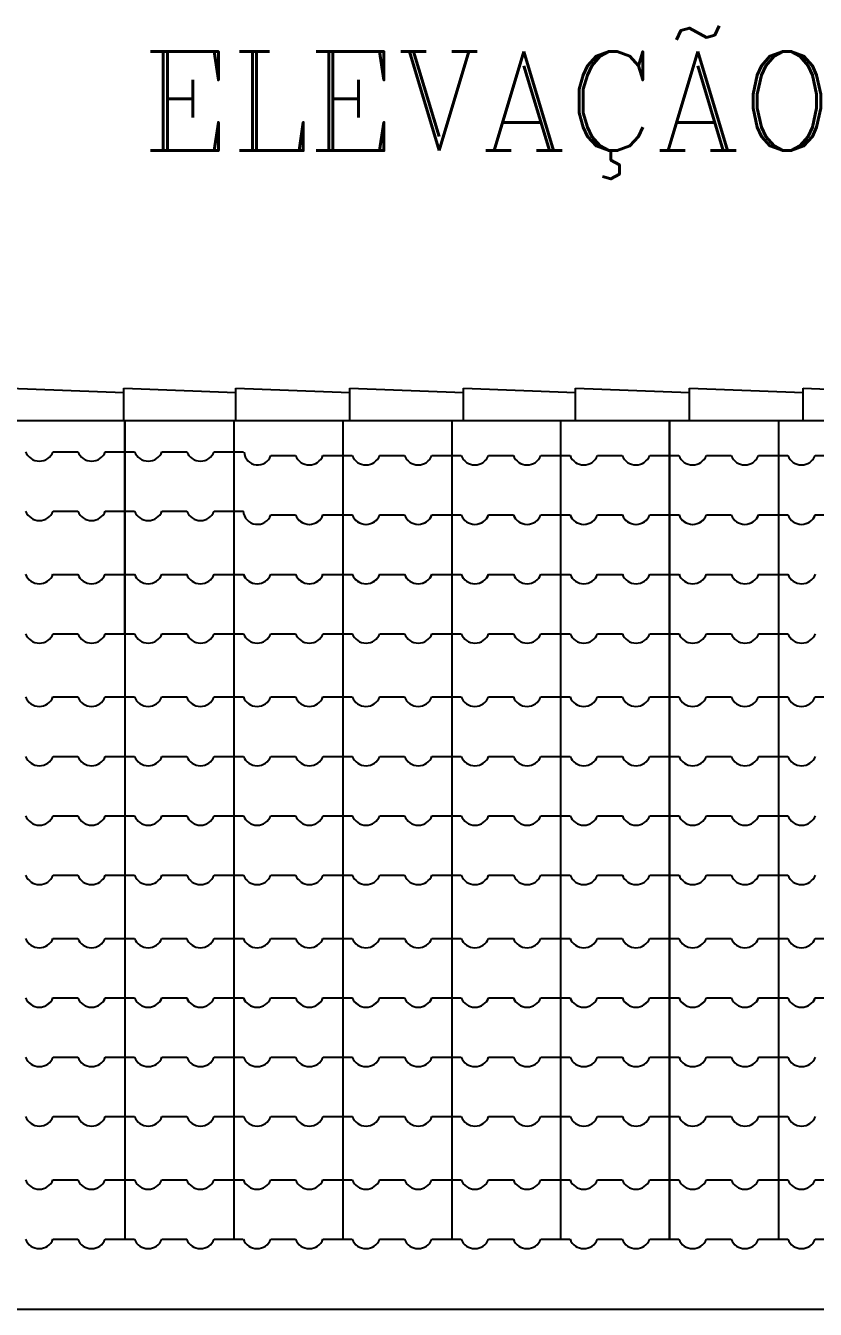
# Model space of a CAD drawing. Extents: x 374.2 to 444.1, y -26.3 to 30.2.
# Drawn here: x 385.415 to 387.01, y -20.933 to -18.34 of the extents above; entities that cross this region are included whole.
import ezdxf

# ---------------------------------------------------------------- set-up
doc = ezdxf.new("R2010")
doc.units = 0
doc.header["$LTSCALE"] = 20
doc.header["$MEASUREMENT"] = 0
for name, color, linetype in [('CORTE', 244, 'CONTINUOUS'), ('TEXTO', 1, 'CONTINUOUS'), ('VISTAL', 30, 'CONTINUOUS'), ('VISTAP', 244, 'CONTINUOUS')]:
    doc.layers.add(name, color=color, linetype=linetype)
doc.styles.add('ROMANC', font='ROMANC.SHX')

msp = doc.modelspace()

# ---------------------------------------------------------------- linework, layer by layer
at = {"layer": 'CORTE', "color": 1, "linetype": 'Continuous'}
for p, q in [((385.6157, -19.1387), (385.6157, -19.441)), ((385.6157, -19.1387), (385.6157, -19.5686)), ((385.6157, -19.1387), (385.6157, -19.5686)), ((385.6157, -19.1387), (385.6157, -19.5686)), ((385.8357, -19.1387), (385.8357, -19.5686)), ((386.0557, -19.1387), (386.0557, -19.5686)), ((386.0557, -19.1387), (386.0557, -19.5686)), ((386.2757, -19.1387), (386.2757, -19.5686)), ((386.4957, -19.1387), (386.4957, -19.3286)), ((386.7157, -19.1387), (386.7157, -19.3286)), ((386.9357, -19.1387), (386.9357, -19.3286)), ((385.4704, -19.201), (385.5205, -19.201)), ((385.5759, -19.201), (385.6157, -19.201)), ((385.5759, -19.201), (385.6157, -19.201)), ((385.6157, -19.201), (385.635, -19.201)), ((385.6904, -19.201), (385.7405, -19.201)), ((385.7959, -19.201), (385.8357, -19.201)), ((385.8357, -19.201), (385.855, -19.201)), ((385.9102, -19.2086), (385.9603, -19.2086)), ((386.0157, -19.2086), (386.0555, -19.2086)), ((386.0555, -19.2086), (386.0748, -19.2086)), ((386.1302, -19.2086), (386.1803, -19.2086)), ((386.2357, -19.2086), (386.2755, -19.2086)), ((386.2755, -19.2086), (386.2948, -19.2086)), ((386.3502, -19.2086), (386.4003, -19.2086)), ((386.4557, -19.2086), (386.4955, -19.2086)), ((386.4955, -19.2086), (386.5148, -19.2086)), ((386.5702, -19.2086), (386.6203, -19.2086)), ((386.6757, -19.2086), (386.7155, -19.2086)), ((386.6757, -19.2086), (386.7155, -19.2086)), ((386.6757, -19.2086), (386.7155, -19.2086)), ((386.7155, -19.2086), (386.7348, -19.2086)), ((386.7902, -19.2086), (386.8403, -19.2086)), ((386.8957, -19.2086), (386.9355, -19.2086)), ((386.9355, -19.2086), (386.9548, -19.2086)), ((387.0102, -19.2086), (387.0603, -19.2086)), ((385.4704, -19.321), (385.5205, -19.321)), ((385.5759, -19.321), (385.6157, -19.321)), ((385.5759, -19.321), (385.6157, -19.321)), ((385.6157, -19.321), (385.635, -19.321)), ((385.6904, -19.321), (385.7405, -19.321)), ((385.7959, -19.321), (385.8357, -19.321)), ((385.8357, -19.321), (385.855, -19.321)), ((385.9102, -19.3286), (385.9603, -19.3286)), ((385.9104, -19.3286), (385.9605, -19.3286)), ((386.0157, -19.3286), (386.0555, -19.3286)), ((386.0159, -19.3286), (386.0557, -19.3286)), ((386.0555, -19.3286), (386.0748, -19.3286)), ((386.0557, -19.3286), (386.075, -19.3286)), ((386.0557, -19.3286), (386.0557, -19.8162)), ((386.1302, -19.3286), (386.1803, -19.3286)), ((386.1304, -19.3286), (386.1805, -19.3286)), ((386.2357, -19.3286), (386.2755, -19.3286)), ((386.2359, -19.3286), (386.2757, -19.3286)), ((386.2755, -19.3286), (386.2948, -19.3286)), ((386.2757, -19.3286), (386.295, -19.3286)), ((386.2757, -19.3286), (386.2757, -19.8162)), ((386.3502, -19.3286), (386.4003, -19.3286)), ((386.3504, -19.3286), (386.4005, -19.3286)), ((386.4557, -19.3286), (386.4955, -19.3286)), ((386.4559, -19.3286), (386.4957, -19.3286)), ((386.4955, -19.3286), (386.5148, -19.3286)), ((386.4957, -19.3286), (386.515, -19.3286)), ((386.4957, -19.3286), (386.4957, -19.8162)), ((386.5702, -19.3286), (386.6203, -19.3286)), ((386.5704, -19.3286), (386.6205, -19.3286)), ((386.6757, -19.3286), (386.7155, -19.3286)), ((386.6757, -19.3286), (386.7157, -19.3286)), ((386.6757, -19.3286), (386.7155, -19.3286)), ((386.6759, -19.3286), (386.7157, -19.3286)), ((386.6759, -19.3286), (386.7157, -19.3286)), ((386.6759, -19.3286), (386.7157, -19.3286)), ((386.7155, -19.3286), (386.7348, -19.3286)), ((386.7157, -19.3286), (386.735, -19.3286)), ((386.7157, -19.3286), (386.7157, -19.6886)), ((386.7157, -19.3286), (386.7157, -19.8162)), ((386.7157, -19.3286), (386.7157, -19.8162)), ((386.7157, -19.3286), (386.7157, -19.8162)), ((386.7902, -19.3286), (386.8403, -19.3286)), ((386.7904, -19.3286), (386.8405, -19.3286)), ((386.8957, -19.3286), (386.9355, -19.3286)), ((386.8959, -19.3286), (386.9357, -19.3286)), ((386.9355, -19.3286), (386.9548, -19.3286)), ((386.9357, -19.3286), (386.955, -19.3286)), ((386.9357, -19.3286), (386.9357, -19.8162)), ((387.0102, -19.3286), (387.0603, -19.3286)), ((385.4702, -19.4486), (385.5203, -19.4486)), ((385.5757, -19.4486), (385.6155, -19.4486)), ((385.5757, -19.4486), (385.6155, -19.4486)), ((385.6155, -19.4486), (385.6348, -19.4486)), ((385.6902, -19.4486), (385.7403, -19.4486)), ((385.7957, -19.4486), (385.8355, -19.4486)), ((385.8355, -19.4486), (385.8548, -19.4486)), ((385.9102, -19.4486), (385.9603, -19.4486)), ((385.9104, -19.4486), (385.9605, -19.4486)), ((386.0157, -19.4486), (386.0555, -19.4486)), ((386.0157, -19.4486), (386.0555, -19.4486)), ((386.0159, -19.4486), (386.0557, -19.4486)), ((386.0555, -19.4486), (386.0748, -19.4486)), ((386.0555, -19.4486), (386.0748, -19.4486)), ((386.0557, -19.4486), (386.075, -19.4486)), ((386.1302, -19.4486), (386.1803, -19.4486)), ((386.1304, -19.4486), (386.1805, -19.4486)), ((386.2357, -19.4486), (386.2755, -19.4486)), ((386.2359, -19.4486), (386.2757, -19.4486)), ((386.2755, -19.4486), (386.2948, -19.4486)), ((386.2757, -19.4486), (386.295, -19.4486)), ((386.3504, -19.4486), (386.4005, -19.4486)), ((386.4559, -19.4486), (386.4957, -19.4486)), ((386.4957, -19.4486), (386.515, -19.4486)), ((386.5704, -19.4486), (386.6205, -19.4486)), ((386.6759, -19.4486), (386.7157, -19.4486)), ((386.6759, -19.4486), (386.7157, -19.4486)), ((386.7157, -19.4486), (386.735, -19.4486)), ((386.7904, -19.4486), (386.8405, -19.4486)), ((386.8959, -19.4486), (386.9357, -19.4486)), ((386.9357, -19.4486), (386.955, -19.4486)), ((385.4704, -19.5686), (385.5205, -19.5686)), ((385.5759, -19.5686), (385.6157, -19.5686)), ((385.5759, -19.5686), (385.6157, -19.5686)), ((385.5759, -19.5686), (385.6157, -19.5686)), ((385.5759, -19.5686), (385.6157, -19.5686)), ((385.5759, -19.5686), (385.6157, -19.5686)), ((385.5759, -19.5686), (385.6157, -19.5686)), ((385.5759, -19.5686), (385.6157, -19.5686)), ((385.6157, -19.5686), (385.635, -19.5686)), ((385.6157, -19.5686), (385.635, -19.5686)), ((385.6157, -19.5686), (385.635, -19.5686)), ((385.6157, -19.5686), (385.6157, -20.3038)), ((385.6904, -19.5686), (385.7405, -19.5686)), ((385.6904, -19.5686), (385.7405, -19.5686)), ((385.7959, -19.5686), (385.8357, -19.5686)), ((385.7959, -19.5686), (385.8357, -19.5686)), ((385.8357, -19.5686), (385.855, -19.5686)), ((385.8357, -19.5686), (385.855, -19.5686)), ((385.8357, -19.5686), (385.8357, -20.3038)), ((385.9104, -19.5686), (385.9605, -19.5686)), ((385.9104, -19.5686), (385.9605, -19.5686)), ((385.9104, -19.5686), (385.9605, -19.5686)), ((386.0159, -19.5686), (386.0557, -19.5686)), ((386.0159, -19.5686), (386.0557, -19.5686)), ((386.0159, -19.5686), (386.0557, -19.5686)), ((386.0159, -19.5686), (386.0557, -19.5686)), ((386.0159, -19.5686), (386.0557, -19.5686)), ((386.0557, -19.5686), (386.075, -19.5686)), ((386.0557, -19.5686), (386.075, -19.5686)), ((386.0557, -19.5686), (386.075, -19.5686)), ((386.0557, -19.5686), (386.075, -19.5686)), ((386.0557, -19.5686), (386.075, -19.5686)), ((386.1304, -19.5686), (386.1805, -19.5686)), ((386.1304, -19.5686), (386.1805, -19.5686)), ((386.1304, -19.5686), (386.1805, -19.5686)), ((386.2359, -19.5686), (386.2757, -19.5686)), ((386.2359, -19.5686), (386.2757, -19.5686)), ((386.2359, -19.5686), (386.2757, -19.5686)), ((386.2757, -19.5686), (386.295, -19.5686)), ((386.2757, -19.5686), (386.295, -19.5686)), ((386.2757, -19.5686), (386.295, -19.5686)), ((386.3504, -19.5686), (386.4005, -19.5686)), ((386.4559, -19.5686), (386.4957, -19.5686)), ((386.4957, -19.5686), (386.515, -19.5686)), ((386.5704, -19.5686), (386.6205, -19.5686)), ((386.6759, -19.5686), (386.7157, -19.5686)), ((386.6759, -19.5686), (386.7157, -19.5686)), ((386.7157, -19.5686), (386.735, -19.5686)), ((386.7904, -19.5686), (386.8405, -19.5686)), ((386.8959, -19.5686), (386.9357, -19.5686)), ((386.9357, -19.5686), (386.955, -19.5686)), ((386.0557, -19.5826), (386.0557, -20.3038)), ((386.2757, -19.5844), (386.2757, -20.3038)), ((385.4702, -19.6962), (385.5203, -19.6962)), ((385.5757, -19.6962), (385.6155, -19.6962)), ((385.5757, -19.6962), (385.6155, -19.6962)), ((385.5757, -19.6962), (385.6155, -19.6962)), ((385.6155, -19.6962), (385.6348, -19.6962)), ((385.6157, -19.6944), (385.6157, -20.3038)), ((385.6902, -19.6962), (385.7403, -19.6962)), ((385.7957, -19.6962), (385.8355, -19.6962)), ((385.8355, -19.6962), (385.8548, -19.6962)), ((385.9102, -19.6962), (385.9603, -19.6962)), ((386.0157, -19.6962), (386.0555, -19.6962)), ((386.0555, -19.6962), (386.0748, -19.6962)), ((386.1302, -19.6962), (386.1803, -19.6962)), ((386.2357, -19.6962), (386.2755, -19.6962)), ((386.2755, -19.6962), (386.2948, -19.6962)), ((386.3502, -19.6962), (386.4003, -19.6962)), ((386.4557, -19.6962), (386.4955, -19.6962)), ((386.4955, -19.6962), (386.5148, -19.6962)), ((386.4957, -19.6944), (386.4957, -20.3038)), ((386.5702, -19.6962), (386.6203, -19.6962)), ((386.6757, -19.6962), (386.7155, -19.6962)), ((386.6757, -19.6962), (386.7155, -19.6962)), ((386.7155, -19.6962), (386.7348, -19.6962)), ((386.7902, -19.6962), (386.8403, -19.6962)), ((386.8957, -19.6962), (386.9355, -19.6962)), ((386.9355, -19.6962), (386.9548, -19.6962)), ((386.9357, -19.6908), (386.9357, -20.3038)), ((387.0102, -19.6962), (387.0603, -19.6962)), ((386.7157, -19.7989), (386.7157, -20.3038)), ((386.7157, -19.8041), (386.7157, -20.1762)), ((385.4704, -19.8162), (385.5205, -19.8162)), ((385.4704, -19.8162), (385.5205, -19.8162)), ((385.5759, -19.8162), (385.6157, -19.8162)), ((385.5759, -19.8162), (385.6157, -19.8162)), ((385.5759, -19.8162), (385.6157, -19.8162)), ((385.5759, -19.8162), (385.6157, -19.8162)), ((385.5759, -19.8162), (385.6157, -19.8162)), ((385.5759, -19.8162), (385.6157, -19.8162)), ((385.6157, -19.8162), (385.635, -19.8162)), ((385.6157, -19.8162), (385.635, -19.8162)), ((385.6157, -19.8162), (385.635, -19.8162)), ((385.6157, -19.8162), (385.635, -19.8162)), ((385.6157, -19.8162), (385.635, -19.8162)), ((385.6157, -19.8162), (385.635, -19.8162)), ((385.6904, -19.8162), (385.7405, -19.8162)), ((385.6904, -19.8162), (385.7405, -19.8162)), ((385.7959, -19.8162), (385.8357, -19.8162)), ((385.7959, -19.8162), (385.8357, -19.8162)), ((385.8357, -19.8162), (385.855, -19.8162)), ((385.8357, -19.8162), (385.855, -19.8162)), ((385.9104, -19.8162), (385.9605, -19.8162)), ((385.9104, -19.8162), (385.9605, -19.8162)), ((386.0159, -19.8162), (386.0557, -19.8162)), ((386.0159, -19.8162), (386.0557, -19.8162)), ((386.0557, -19.8162), (386.075, -19.8162)), ((386.0557, -19.8162), (386.075, -19.8162)), ((386.1304, -19.8162), (386.1805, -19.8162)), ((386.1304, -19.8162), (386.1805, -19.8162)), ((386.2359, -19.8162), (386.2757, -19.8162)), ((386.2359, -19.8162), (386.2757, -19.8162)), ((386.2757, -19.8162), (386.295, -19.8162)), ((386.2757, -19.8162), (386.295, -19.8162)), ((386.3504, -19.8162), (386.4005, -19.8162)), ((386.3504, -19.8162), (386.4005, -19.8162)), ((386.4559, -19.8162), (386.4957, -19.8162)), ((386.4559, -19.8162), (386.4957, -19.8162)), ((386.4957, -19.8162), (386.515, -19.8162)), ((386.4957, -19.8162), (386.515, -19.8162)), ((386.5704, -19.8162), (386.6205, -19.8162)), ((386.5704, -19.8162), (386.6205, -19.8162)), ((386.6759, -19.8162), (386.7157, -19.8162)), ((386.6759, -19.8162), (386.7157, -19.8162)), ((386.6759, -19.8162), (386.7157, -19.8162)), ((386.6759, -19.8162), (386.7157, -19.8162)), ((386.6759, -19.8162), (386.7157, -19.8162)), ((386.6759, -19.8162), (386.7157, -19.8162)), ((386.7157, -19.8162), (386.7157, -20.3038)), ((386.7157, -19.8162), (386.735, -19.8162)), ((386.7157, -19.8162), (386.735, -19.8162)), ((386.7904, -19.8162), (386.8405, -19.8162)), ((386.7904, -19.8162), (386.8405, -19.8162)), ((386.8959, -19.8162), (386.9357, -19.8162)), ((386.8959, -19.8162), (386.9357, -19.8162)), ((386.9357, -19.8162), (386.955, -19.8162)), ((386.9357, -19.8162), (386.955, -19.8162)), ((385.4704, -19.9362), (385.5205, -19.9362)), ((385.5759, -19.9362), (385.6157, -19.9362)), ((385.5759, -19.9362), (385.6157, -19.9362)), ((385.5759, -19.9362), (385.6157, -19.9362)), ((385.6157, -19.9362), (385.635, -19.9362)), ((385.6157, -19.9362), (385.635, -19.9362)), ((385.6157, -19.9362), (385.635, -19.9362)), ((385.6904, -19.9362), (385.7405, -19.9362)), ((385.7959, -19.9362), (385.8357, -19.9362)), ((385.8357, -19.9362), (385.855, -19.9362)), ((385.9104, -19.9362), (385.9605, -19.9362)), ((386.0159, -19.9362), (386.0557, -19.9362)), ((386.0557, -19.9362), (386.075, -19.9362)), ((386.1304, -19.9362), (386.1805, -19.9362)), ((386.2359, -19.9362), (386.2757, -19.9362)), ((386.2757, -19.9362), (386.295, -19.9362)), ((386.3504, -19.9362), (386.4005, -19.9362)), ((386.4559, -19.9362), (386.4957, -19.9362)), ((386.4957, -19.9362), (386.515, -19.9362)), ((386.5704, -19.9362), (386.6205, -19.9362)), ((386.6759, -19.9362), (386.7157, -19.9362)), ((386.6759, -19.9362), (386.7157, -19.9362)), ((386.6759, -19.9362), (386.7157, -19.9362)), ((386.7157, -19.9362), (386.735, -19.9362)), ((386.7904, -19.9362), (386.8405, -19.9362)), ((386.8959, -19.9362), (386.9357, -19.9362)), ((386.9357, -19.9362), (386.955, -19.9362)), ((385.4704, -20.0562), (385.5205, -20.0562)), ((385.5759, -20.0562), (385.6157, -20.0562)), ((385.5759, -20.0562), (385.6157, -20.0562)), ((385.5759, -20.0562), (385.6157, -20.0562)), ((385.6157, -20.0562), (385.635, -20.0562)), ((385.6157, -20.0562), (385.635, -20.0562)), ((385.6157, -20.0562), (385.635, -20.0562)), ((385.6904, -20.0562), (385.7405, -20.0562)), ((385.7959, -20.0562), (385.8357, -20.0562)), ((385.8357, -20.0562), (385.855, -20.0562)), ((385.9104, -20.0562), (385.9605, -20.0562)), ((386.0159, -20.0562), (386.0557, -20.0562)), ((386.0557, -20.0562), (386.075, -20.0562)), ((386.1304, -20.0562), (386.1805, -20.0562)), ((386.2359, -20.0562), (386.2757, -20.0562)), ((386.2757, -20.0562), (386.295, -20.0562)), ((386.3504, -20.0562), (386.4005, -20.0562)), ((386.4559, -20.0562), (386.4957, -20.0562)), ((386.4957, -20.0562), (386.515, -20.0562)), ((386.5704, -20.0562), (386.6205, -20.0562)), ((386.6759, -20.0562), (386.7157, -20.0562)), ((386.6759, -20.0562), (386.7157, -20.0562)), ((386.6759, -20.0562), (386.7157, -20.0562)), ((386.7157, -20.0562), (386.735, -20.0562)), ((386.7904, -20.0562), (386.8405, -20.0562)), ((386.8959, -20.0562), (386.9357, -20.0562)), ((386.9357, -20.0562), (386.955, -20.0562)), ((385.4702, -20.1838), (385.5203, -20.1838)), ((385.5757, -20.1838), (385.6155, -20.1838)), ((385.5757, -20.1838), (385.6155, -20.1838)), ((385.5757, -20.1838), (385.6155, -20.1838)), ((385.6155, -20.1838), (385.6348, -20.1838)), ((385.6155, -20.1838), (385.6348, -20.1838)), ((385.6155, -20.1838), (385.6348, -20.1838)), ((385.6902, -20.1838), (385.7403, -20.1838)), ((385.7957, -20.1838), (385.8355, -20.1838)), ((385.8355, -20.1838), (385.8548, -20.1838)), ((385.9102, -20.1838), (385.9603, -20.1838)), ((386.0157, -20.1838), (386.0555, -20.1838)), ((386.0555, -20.1838), (386.0748, -20.1838)), ((386.1302, -20.1838), (386.1803, -20.1838)), ((386.2357, -20.1838), (386.2755, -20.1838)), ((386.2755, -20.1838), (386.2948, -20.1838)), ((386.3502, -20.1838), (386.4003, -20.1838)), ((386.4557, -20.1838), (386.4955, -20.1838)), ((386.4955, -20.1838), (386.5148, -20.1838)), ((386.5702, -20.1838), (386.6203, -20.1838)), ((386.6757, -20.1838), (386.7155, -20.1838)), ((386.6757, -20.1838), (386.7155, -20.1838)), ((386.6757, -20.1838), (386.7155, -20.1838)), ((386.7155, -20.1838), (386.7348, -20.1838)), ((386.7902, -20.1838), (386.8403, -20.1838)), ((386.8957, -20.1838), (386.9355, -20.1838)), ((386.9355, -20.1838), (386.9548, -20.1838)), ((387.0102, -20.1838), (387.0603, -20.1838)), ((385.4702, -20.3038), (385.5203, -20.3038)), ((385.4704, -20.3038), (385.5205, -20.3038)), ((385.5757, -20.3038), (385.6155, -20.3038)), ((385.5757, -20.3038), (385.6155, -20.3038)), ((385.5757, -20.3038), (385.6155, -20.3038)), ((385.5759, -20.3038), (385.6157, -20.3038)), ((385.5759, -20.3038), (385.6157, -20.3038)), ((385.5759, -20.3038), (385.6157, -20.3038)), ((385.6155, -20.3038), (385.6348, -20.3038)), ((385.6155, -20.3038), (385.6348, -20.3038)), ((385.6155, -20.3038), (385.6348, -20.3038)), ((385.6157, -20.3038), (385.635, -20.3038)), ((385.6157, -20.3038), (385.6157, -20.7914)), ((385.6157, -20.3038), (385.6157, -20.7914)), ((385.6157, -20.3038), (385.635, -20.3038)), ((385.6157, -20.3038), (385.6157, -20.7914)), ((385.6157, -20.3038), (385.635, -20.3038)), ((385.6902, -20.3038), (385.7403, -20.3038)), ((385.6904, -20.3038), (385.7405, -20.3038)), ((385.7957, -20.3038), (385.8355, -20.3038)), ((385.7959, -20.3038), (385.8357, -20.3038)), ((385.8355, -20.3038), (385.8548, -20.3038)), ((385.8357, -20.3038), (385.855, -20.3038)), ((385.8357, -20.3038), (385.8357, -20.7914)), ((385.9102, -20.3038), (385.9603, -20.3038)), ((385.9104, -20.3038), (385.9605, -20.3038)), ((386.0157, -20.3038), (386.0555, -20.3038)), ((386.0159, -20.3038), (386.0557, -20.3038)), ((386.0555, -20.3038), (386.0748, -20.3038)), ((386.0557, -20.3038), (386.075, -20.3038)), ((386.0557, -20.3038), (386.0557, -20.7914)), ((386.1302, -20.3038), (386.1803, -20.3038)), ((386.1304, -20.3038), (386.1805, -20.3038)), ((386.2357, -20.3038), (386.2755, -20.3038)), ((386.2359, -20.3038), (386.2757, -20.3038)), ((386.2755, -20.3038), (386.2948, -20.3038)), ((386.2757, -20.3038), (386.295, -20.3038)), ((386.2757, -20.3038), (386.2757, -20.7914)), ((386.3502, -20.3038), (386.4003, -20.3038)), ((386.3504, -20.3038), (386.4005, -20.3038)), ((386.4557, -20.3038), (386.4955, -20.3038)), ((386.4559, -20.3038), (386.4957, -20.3038)), ((386.4955, -20.3038), (386.5148, -20.3038)), ((386.4957, -20.3038), (386.515, -20.3038)), ((386.4957, -20.3038), (386.4957, -20.7914)), ((386.5702, -20.3038), (386.6203, -20.3038)), ((386.5704, -20.3038), (386.6205, -20.3038)), ((386.6757, -20.3038), (386.7155, -20.3038)), ((386.6757, -20.3038), (386.7157, -20.3038)), ((386.6757, -20.3038), (386.7155, -20.3038)), ((386.6759, -20.3038), (386.7157, -20.3038)), ((386.6759, -20.3038), (386.7157, -20.3038)), ((386.6759, -20.3038), (386.7157, -20.3038)), ((386.7155, -20.3038), (386.7348, -20.3038)), ((386.7157, -20.3038), (386.7157, -20.7914)), ((386.7157, -20.3038), (386.7157, -20.6638)), ((386.7157, -20.3038), (386.7157, -20.7914)), ((386.7157, -20.3038), (386.735, -20.3038)), ((386.7157, -20.3038), (386.7157, -20.7914)), ((386.7902, -20.3038), (386.8403, -20.3038)), ((386.7904, -20.3038), (386.8405, -20.3038)), ((386.8957, -20.3038), (386.9355, -20.3038)), ((386.8959, -20.3038), (386.9357, -20.3038)), ((386.9355, -20.3038), (386.9548, -20.3038)), ((386.9357, -20.3038), (386.9357, -20.7914)), ((386.9357, -20.3038), (386.955, -20.3038)), ((387.0102, -20.3038), (387.0603, -20.3038)), ((385.4704, -20.4238), (385.5205, -20.4238)), ((385.5759, -20.4238), (385.6157, -20.4238)), ((385.5759, -20.4238), (385.6157, -20.4238)), ((385.5759, -20.4238), (385.6157, -20.4238)), ((385.6157, -20.4238), (385.635, -20.4238)), ((385.6157, -20.4238), (385.635, -20.4238)), ((385.6157, -20.4238), (385.635, -20.4238)), ((385.6904, -20.4238), (385.7405, -20.4238)), ((385.7959, -20.4238), (385.8357, -20.4238)), ((385.8357, -20.4238), (385.855, -20.4238)), ((385.9104, -20.4238), (385.9605, -20.4238)), ((386.0159, -20.4238), (386.0557, -20.4238)), ((386.0557, -20.4238), (386.075, -20.4238)), ((386.1304, -20.4238), (386.1805, -20.4238)), ((386.2359, -20.4238), (386.2757, -20.4238)), ((386.2757, -20.4238), (386.295, -20.4238)), ((386.3504, -20.4238), (386.4005, -20.4238)), ((386.4559, -20.4238), (386.4957, -20.4238)), ((386.4957, -20.4238), (386.515, -20.4238)), ((386.5704, -20.4238), (386.6205, -20.4238)), ((386.6759, -20.4238), (386.7157, -20.4238)), ((386.6759, -20.4238), (386.7157, -20.4238)), ((386.7157, -20.4238), (386.735, -20.4238)), ((386.7904, -20.4238), (386.8405, -20.4238)), ((386.8959, -20.4238), (386.9357, -20.4238)), ((386.9357, -20.4238), (386.955, -20.4238)), ((385.4704, -20.5438), (385.5205, -20.5438)), ((385.5759, -20.5438), (385.6157, -20.5438)), ((385.5759, -20.5438), (385.6157, -20.5438)), ((385.5759, -20.5438), (385.6157, -20.5438)), ((385.6157, -20.5438), (385.635, -20.5438)), ((385.6157, -20.5438), (385.635, -20.5438)), ((385.6157, -20.5438), (385.635, -20.5438)), ((385.6904, -20.5438), (385.7405, -20.5438)), ((385.7959, -20.5438), (385.8357, -20.5438)), ((385.8357, -20.5438), (385.855, -20.5438)), ((385.9104, -20.5438), (385.9605, -20.5438)), ((386.0159, -20.5438), (386.0557, -20.5438)), ((386.0557, -20.5438), (386.075, -20.5438)), ((386.1304, -20.5438), (386.1805, -20.5438)), ((386.2359, -20.5438), (386.2757, -20.5438)), ((386.2757, -20.5438), (386.295, -20.5438)), ((386.3504, -20.5438), (386.4005, -20.5438)), ((386.4559, -20.5438), (386.4957, -20.5438)), ((386.4957, -20.5438), (386.515, -20.5438)), ((386.5704, -20.5438), (386.6205, -20.5438)), ((386.6759, -20.5438), (386.7157, -20.5438)), ((386.6759, -20.5438), (386.7157, -20.5438)), ((386.7157, -20.5438), (386.735, -20.5438)), ((386.7904, -20.5438), (386.8405, -20.5438)), ((386.8959, -20.5438), (386.9357, -20.5438)), ((386.9357, -20.5438), (386.955, -20.5438)), ((385.4702, -20.6714), (385.5203, -20.6714)), ((385.5757, -20.6714), (385.6155, -20.6714)), ((385.5757, -20.6714), (385.6155, -20.6714)), ((385.5757, -20.6714), (385.6155, -20.6714)), ((385.6155, -20.6714), (385.6348, -20.6714)), ((385.6155, -20.6714), (385.6348, -20.6714)), ((385.6155, -20.6714), (385.6348, -20.6714)), ((385.6902, -20.6714), (385.7403, -20.6714)), ((385.7957, -20.6714), (385.8355, -20.6714)), ((385.8355, -20.6714), (385.8548, -20.6714)), ((385.9102, -20.6714), (385.9603, -20.6714)), ((386.0157, -20.6714), (386.0555, -20.6714)), ((386.0555, -20.6714), (386.0748, -20.6714)), ((386.1302, -20.6714), (386.1803, -20.6714)), ((386.2357, -20.6714), (386.2755, -20.6714)), ((386.2755, -20.6714), (386.2948, -20.6714)), ((386.3502, -20.6714), (386.4003, -20.6714)), ((386.4557, -20.6714), (386.4955, -20.6714)), ((386.4955, -20.6714), (386.5148, -20.6714)), ((386.5702, -20.6714), (386.6203, -20.6714)), ((386.6757, -20.6714), (386.7155, -20.6714)), ((386.6757, -20.6714), (386.7155, -20.6714)), ((386.7155, -20.6714), (386.7348, -20.6714)), ((386.7902, -20.6714), (386.8403, -20.6714)), ((386.8957, -20.6714), (386.9355, -20.6714)), ((386.9355, -20.6714), (386.9548, -20.6714)), ((387.0102, -20.6714), (387.0603, -20.6714)), ((385.4702, -20.7914), (385.5203, -20.7914)), ((385.5757, -20.7914), (385.6155, -20.7914)), ((385.6155, -20.7914), (385.6348, -20.7914)), ((385.6902, -20.7914), (385.7403, -20.7914)), ((385.7957, -20.7914), (385.8355, -20.7914)), ((385.8353, -20.7914), (385.8546, -20.7914)), ((385.9102, -20.7914), (385.9603, -20.7914)), ((386.0157, -20.7914), (386.0555, -20.7914)), ((386.0555, -20.7914), (386.0748, -20.7914)), ((386.1302, -20.7914), (386.1803, -20.7914)), ((386.2357, -20.7914), (386.2755, -20.7914)), ((386.2755, -20.7914), (386.2948, -20.7914)), ((386.3502, -20.7914), (386.4003, -20.7914)), ((386.4557, -20.7914), (386.4955, -20.7914)), ((386.4955, -20.7914), (386.5148, -20.7914)), ((386.5702, -20.7914), (386.6203, -20.7914)), ((386.6757, -20.7914), (386.7157, -20.7914)), ((386.6757, -20.7914), (386.7155, -20.7914)), ((386.7155, -20.7914), (386.7348, -20.7914)), ((386.7902, -20.7914), (386.8403, -20.7914)), ((386.8957, -20.7914), (386.9355, -20.7914)), ((386.9355, -20.7914), (386.9548, -20.7914)), ((387.0102, -20.7914), (387.0603, -20.7914))]:
    msp.add_line(p, q, dxfattribs=at)
for centre, radius, start, end in [((385.4427, -19.1903), 0.0297, 201.0517, 338.9483), ((385.5482, -19.1903), 0.0297, 201.0517, 338.9483), ((385.6627, -19.1903), 0.0297, 201.0517, 338.9483), ((385.7682, -19.1903), 0.0297, 201.0517, 338.9483), ((385.8839, -19.2), 0.0277, 184.0528, 341.8558), ((385.988, -19.1979), 0.0297, 201.0517, 338.9483), ((386.1025, -19.1979), 0.0297, 201.0517, 338.9483), ((386.208, -19.1979), 0.0297, 201.0517, 338.9483), ((386.3225, -19.1979), 0.0297, 201.0517, 338.9483), ((386.428, -19.1979), 0.0297, 201.0517, 338.9483), ((386.5425, -19.1979), 0.0297, 201.0517, 338.9483), ((386.648, -19.1979), 0.0297, 201.0517, 338.9483), ((386.7625, -19.1979), 0.0297, 201.0517, 338.9483), ((386.868, -19.1979), 0.0297, 201.0517, 338.9483), ((386.9825, -19.1979), 0.0297, 201.0517, 338.9483), ((385.4427, -19.3103), 0.0297, 201.0517, 338.9483), ((385.5482, -19.3103), 0.0297, 201.0517, 338.9483), ((385.6627, -19.3103), 0.0297, 201.0517, 338.9483), ((385.7682, -19.3103), 0.0297, 201.0517, 338.9483), ((385.8832, -19.3187), 0.0289, 184.6744, 339.9327), ((385.988, -19.3179), 0.0297, 201.0517, 338.9483), ((385.9882, -19.3179), 0.0297, 201.0517, 338.9483), ((386.1025, -19.3179), 0.0297, 201.0517, 338.9483), ((386.1027, -19.3179), 0.0297, 201.0517, 338.9483), ((386.208, -19.3179), 0.0297, 201.0517, 338.9483), ((386.2082, -19.3179), 0.0297, 201.0517, 338.9483), ((386.3225, -19.3179), 0.0297, 201.0517, 338.9483), ((386.3227, -19.3179), 0.0297, 201.0517, 338.9483), ((386.428, -19.3179), 0.0297, 201.0517, 338.9483), ((386.4282, -19.3179), 0.0297, 201.0517, 338.9483), ((386.5425, -19.3179), 0.0297, 201.0517, 338.9483), ((386.5427, -19.3179), 0.0297, 201.0517, 338.9483), ((386.648, -19.3179), 0.0297, 201.0517, 338.9483), ((386.6482, -19.3179), 0.0297, 201.0517, 338.9483), ((386.7625, -19.3179), 0.0297, 201.0517, 338.9483), ((386.7627, -19.3179), 0.0297, 201.0517, 338.9483), ((386.868, -19.3179), 0.0297, 201.0517, 338.9483), ((386.8682, -19.3179), 0.0297, 201.0517, 338.9483), ((386.9825, -19.3179), 0.0297, 201.0517, 338.9483), ((386.9827, -19.3179), 0.0297, 201.0517, 338.9483), ((385.4425, -19.4379), 0.0297, 201.0517, 338.9483), ((385.548, -19.4379), 0.0297, 201.0517, 338.9483), ((385.6625, -19.4379), 0.0297, 201.0517, 338.9483), ((385.768, -19.4379), 0.0297, 201.0517, 338.9483), ((385.8825, -19.4379), 0.0297, 201.0517, 338.9483), ((385.8827, -19.4379), 0.0297, 201.0517, 338.9483), ((385.988, -19.4379), 0.0297, 201.0517, 338.9483), ((385.9882, -19.4379), 0.0297, 201.0517, 338.9483), ((386.1025, -19.4379), 0.0297, 201.0517, 338.9483), ((386.1025, -19.4379), 0.0297, 201.0517, 338.9483), ((386.1027, -19.4379), 0.0297, 201.0517, 338.9483), ((386.208, -19.4379), 0.0297, 201.0517, 338.9483), ((386.2082, -19.4379), 0.0297, 201.0517, 338.9483), ((386.3225, -19.4379), 0.0297, 201.0517, 338.9483), ((386.3227, -19.4379), 0.0297, 201.0517, 338.9483), ((386.4282, -19.4379), 0.0297, 201.0517, 338.9483), ((386.5427, -19.4379), 0.0297, 201.0517, 338.9483), ((386.6482, -19.4379), 0.0297, 201.0517, 338.9483), ((386.7627, -19.4379), 0.0297, 201.0517, 338.9483), ((386.8682, -19.4379), 0.0297, 201.0517, 338.9483), ((386.9827, -19.4379), 0.0297, 201.0517, 338.9483), ((385.4427, -19.5579), 0.0297, 201.0517, 338.9483), ((385.4427, -19.5579), 0.0297, 201.0517, 338.9483), ((385.4427, -19.5579), 0.0297, 201.0517, 338.9483), ((385.5482, -19.5579), 0.0297, 201.0517, 338.9483), ((385.6627, -19.5579), 0.0297, 201.0517, 338.9483), ((385.6627, -19.5579), 0.0297, 201.0517, 338.9483), ((385.7682, -19.5579), 0.0297, 201.0517, 338.9483), ((385.7682, -19.5579), 0.0297, 201.0517, 338.9483), ((385.8827, -19.5579), 0.0297, 201.0517, 338.9483), ((385.8827, -19.5579), 0.0297, 201.0517, 338.9483), ((385.8827, -19.5579), 0.0297, 201.0517, 338.9483), ((385.9882, -19.5579), 0.0297, 201.0517, 338.9483), ((385.9882, -19.5579), 0.0297, 201.0517, 338.9483), ((385.9882, -19.5579), 0.0297, 201.0517, 338.9483), ((386.1027, -19.5579), 0.0297, 201.0517, 338.9483), ((386.1027, -19.5579), 0.0297, 201.0517, 338.9483), ((386.1027, -19.5579), 0.0297, 201.0517, 338.9483), ((386.1027, -19.5579), 0.0297, 201.0517, 338.9483), ((386.1027, -19.5579), 0.0297, 201.0517, 338.9483), ((386.2082, -19.5579), 0.0297, 201.0517, 338.9483), ((386.2082, -19.5579), 0.0297, 201.0517, 338.9483), ((386.2082, -19.5579), 0.0297, 201.0517, 338.9483), ((386.3227, -19.5579), 0.0297, 201.0517, 338.9483), ((386.3227, -19.5579), 0.0297, 201.0517, 338.9483), ((386.3227, -19.5579), 0.0297, 201.0517, 338.9483), ((386.4282, -19.5579), 0.0297, 201.0517, 338.9483), ((386.5427, -19.5579), 0.0297, 201.0517, 338.9483), ((386.6482, -19.5579), 0.0297, 201.0517, 338.9483), ((386.7627, -19.5579), 0.0297, 201.0517, 338.9483), ((386.8682, -19.5579), 0.0297, 201.0517, 338.9483), ((386.9827, -19.5579), 0.0297, 201.0517, 338.9483), ((385.4425, -19.6855), 0.0297, 201.0517, 338.9483), ((385.548, -19.6855), 0.0297, 201.0517, 338.9483), ((385.6625, -19.6855), 0.0297, 201.0517, 338.9483), ((385.768, -19.6855), 0.0297, 201.0517, 338.9483), ((385.8825, -19.6855), 0.0297, 201.0517, 338.9483), ((385.988, -19.6855), 0.0297, 201.0517, 338.9483), ((386.1025, -19.6855), 0.0297, 201.0517, 338.9483), ((386.208, -19.6855), 0.0297, 201.0517, 338.9483), ((386.3225, -19.6855), 0.0297, 201.0517, 338.9483), ((386.428, -19.6855), 0.0297, 201.0517, 338.9483), ((386.5425, -19.6855), 0.0297, 201.0517, 338.9483), ((386.648, -19.6855), 0.0297, 201.0517, 338.9483), ((386.7625, -19.6855), 0.0297, 201.0517, 338.9483), ((386.868, -19.6855), 0.0297, 201.0517, 338.9483), ((386.9825, -19.6855), 0.0297, 201.0517, 338.9483), ((385.4427, -19.8055), 0.0297, 201.0517, 338.9483), ((385.4427, -19.8055), 0.0297, 201.0517, 338.9483), ((385.5482, -19.8055), 0.0297, 201.0517, 338.9483), ((385.5482, -19.8055), 0.0297, 201.0517, 338.9483), ((385.6627, -19.8055), 0.0297, 201.0517, 338.9483), ((385.6627, -19.8055), 0.0297, 201.0517, 338.9483), ((385.7682, -19.8055), 0.0297, 201.0517, 338.9483), ((385.7682, -19.8055), 0.0297, 201.0517, 338.9483), ((385.8827, -19.8055), 0.0297, 201.0517, 338.9483), ((385.8827, -19.8055), 0.0297, 201.0517, 338.9483), ((385.9882, -19.8055), 0.0297, 201.0517, 338.9483), ((385.9882, -19.8055), 0.0297, 201.0517, 338.9483), ((386.1027, -19.8055), 0.0297, 201.0517, 338.9483), ((386.1027, -19.8055), 0.0297, 201.0517, 338.9483), ((386.2082, -19.8055), 0.0297, 201.0517, 338.9483), ((386.2082, -19.8055), 0.0297, 201.0517, 338.9483), ((386.3227, -19.8055), 0.0297, 201.0517, 338.9483), ((386.3227, -19.8055), 0.0297, 201.0517, 338.9483), ((386.4282, -19.8055), 0.0297, 201.0517, 338.9483), ((386.4282, -19.8055), 0.0297, 201.0517, 338.9483), ((386.5427, -19.8055), 0.0297, 201.0517, 338.9483), ((386.5427, -19.8055), 0.0297, 201.0517, 338.9483), ((386.6482, -19.8055), 0.0297, 201.0517, 338.9483), ((386.6482, -19.8055), 0.0297, 201.0517, 338.9483), ((386.7627, -19.8055), 0.0297, 201.0517, 338.9483), ((386.7627, -19.8055), 0.0297, 201.0517, 338.9483), ((386.8682, -19.8055), 0.0297, 201.0517, 338.9483), ((386.8682, -19.8055), 0.0297, 201.0517, 338.9483), ((386.9827, -19.8055), 0.0297, 201.0517, 338.9483), ((386.9827, -19.8055), 0.0297, 201.0517, 338.9483), ((385.4427, -19.9255), 0.0297, 201.0517, 338.9483), ((385.5482, -19.9255), 0.0297, 201.0517, 338.9483), ((385.6627, -19.9255), 0.0297, 201.0517, 338.9483), ((385.7682, -19.9255), 0.0297, 201.0517, 338.9483), ((385.8827, -19.9255), 0.0297, 201.0517, 338.9483), ((385.9882, -19.9255), 0.0297, 201.0517, 338.9483), ((386.1027, -19.9255), 0.0297, 201.0517, 338.9483), ((386.2082, -19.9255), 0.0297, 201.0517, 338.9483), ((386.3227, -19.9255), 0.0297, 201.0517, 338.9483), ((386.4282, -19.9255), 0.0297, 201.0517, 338.9483), ((386.5427, -19.9255), 0.0297, 201.0517, 338.9483), ((386.6482, -19.9255), 0.0297, 201.0517, 338.9483), ((386.7627, -19.9255), 0.0297, 201.0517, 338.9483), ((386.8682, -19.9255), 0.0297, 201.0517, 338.9483), ((386.9827, -19.9255), 0.0297, 201.0517, 338.9483), ((385.4427, -20.0455), 0.0297, 201.0517, 338.9483), ((385.5482, -20.0455), 0.0297, 201.0517, 338.9483), ((385.6627, -20.0455), 0.0297, 201.0517, 338.9483), ((385.7682, -20.0455), 0.0297, 201.0517, 338.9483), ((385.8827, -20.0455), 0.0297, 201.0517, 338.9483), ((385.9882, -20.0455), 0.0297, 201.0517, 338.9483), ((386.1027, -20.0455), 0.0297, 201.0517, 338.9483), ((386.2082, -20.0455), 0.0297, 201.0517, 338.9483), ((386.3227, -20.0455), 0.0297, 201.0517, 338.9483), ((386.4282, -20.0455), 0.0297, 201.0517, 338.9483), ((386.5427, -20.0455), 0.0297, 201.0517, 338.9483), ((386.6482, -20.0455), 0.0297, 201.0517, 338.9483), ((386.7627, -20.0455), 0.0297, 201.0517, 338.9483), ((386.8682, -20.0455), 0.0297, 201.0517, 338.9483), ((386.9827, -20.0455), 0.0297, 201.0517, 338.9483), ((385.4425, -20.1732), 0.0297, 201.0517, 338.9483), ((385.548, -20.1732), 0.0297, 201.0517, 338.9483), ((385.6625, -20.1732), 0.0297, 201.0517, 338.9483), ((385.768, -20.1732), 0.0297, 201.0517, 338.9483), ((385.8825, -20.1732), 0.0297, 201.0517, 338.9483), ((385.988, -20.1732), 0.0297, 201.0517, 338.9483), ((386.1025, -20.1732), 0.0297, 201.0517, 338.9483), ((386.208, -20.1732), 0.0297, 201.0517, 338.9483), ((386.3225, -20.1732), 0.0297, 201.0517, 338.9483), ((386.428, -20.1732), 0.0297, 201.0517, 338.9483), ((386.5425, -20.1732), 0.0297, 201.0517, 338.9483), ((386.648, -20.1732), 0.0297, 201.0517, 338.9483), ((386.7625, -20.1732), 0.0297, 201.0517, 338.9483), ((386.868, -20.1732), 0.0297, 201.0517, 338.9483), ((386.9825, -20.1732), 0.0297, 201.0517, 338.9483), ((385.4425, -20.2932), 0.0297, 201.0517, 338.9483), ((385.4427, -20.2932), 0.0297, 201.0517, 338.9483), ((385.548, -20.2932), 0.0297, 201.0517, 338.9483), ((385.5482, -20.2932), 0.0297, 201.0517, 338.9483), ((385.6625, -20.2932), 0.0297, 201.0517, 338.9483), ((385.6627, -20.2932), 0.0297, 201.0517, 338.9483), ((385.768, -20.2932), 0.0297, 201.0517, 338.9483), ((385.7682, -20.2932), 0.0297, 201.0517, 338.9483), ((385.8825, -20.2932), 0.0297, 201.0517, 338.9483), ((385.8827, -20.2932), 0.0297, 201.0517, 338.9483), ((385.988, -20.2932), 0.0297, 201.0517, 338.9483), ((385.9882, -20.2932), 0.0297, 201.0517, 338.9483), ((386.1025, -20.2932), 0.0297, 201.0517, 338.9483), ((386.1027, -20.2932), 0.0297, 201.0517, 338.9483), ((386.208, -20.2932), 0.0297, 201.0517, 338.9483), ((386.2082, -20.2932), 0.0297, 201.0517, 338.9483), ((386.3225, -20.2932), 0.0297, 201.0517, 338.9483), ((386.3227, -20.2932), 0.0297, 201.0517, 338.9483), ((386.428, -20.2932), 0.0297, 201.0517, 338.9483), ((386.4282, -20.2932), 0.0297, 201.0517, 338.9483), ((386.5425, -20.2932), 0.0297, 201.0517, 338.9483), ((386.5427, -20.2932), 0.0297, 201.0517, 338.9483), ((386.648, -20.2932), 0.0297, 201.0517, 338.9483), ((386.6482, -20.2932), 0.0297, 201.0517, 338.9483), ((386.7625, -20.2932), 0.0297, 201.0517, 338.9483), ((386.7627, -20.2932), 0.0297, 201.0517, 338.9483), ((386.868, -20.2932), 0.0297, 201.0517, 338.9483), ((386.8682, -20.2932), 0.0297, 201.0517, 338.9483), ((386.9825, -20.2932), 0.0297, 201.0517, 338.9483), ((386.9827, -20.2932), 0.0297, 201.0517, 338.9483), ((385.4427, -20.4132), 0.0297, 201.0517, 338.9483), ((385.5482, -20.4132), 0.0297, 201.0517, 338.9483), ((385.6627, -20.4132), 0.0297, 201.0517, 338.9483), ((385.7682, -20.4132), 0.0297, 201.0517, 338.9483), ((385.8827, -20.4132), 0.0297, 201.0517, 338.9483), ((385.9882, -20.4132), 0.0297, 201.0517, 338.9483), ((386.1027, -20.4132), 0.0297, 201.0517, 338.9483), ((386.2082, -20.4132), 0.0297, 201.0517, 338.9483), ((386.3227, -20.4132), 0.0297, 201.0517, 338.9483), ((386.4282, -20.4132), 0.0297, 201.0517, 338.9483), ((386.5427, -20.4132), 0.0297, 201.0517, 338.9483), ((386.6482, -20.4132), 0.0297, 201.0517, 338.9483), ((386.7627, -20.4132), 0.0297, 201.0517, 338.9483), ((386.8682, -20.4132), 0.0297, 201.0517, 338.9483), ((386.9827, -20.4132), 0.0297, 201.0517, 338.9483), ((385.4427, -20.5332), 0.0297, 201.0517, 338.9483), ((385.5482, -20.5332), 0.0297, 201.0517, 338.9483), ((385.6627, -20.5332), 0.0297, 201.0517, 338.9483), ((385.7682, -20.5332), 0.0297, 201.0517, 338.9483), ((385.8827, -20.5332), 0.0297, 201.0517, 338.9483), ((385.9882, -20.5332), 0.0297, 201.0517, 338.9483), ((386.1027, -20.5332), 0.0297, 201.0517, 338.9483), ((386.2082, -20.5332), 0.0297, 201.0517, 338.9483), ((386.3227, -20.5332), 0.0297, 201.0517, 338.9483), ((386.4282, -20.5332), 0.0297, 201.0517, 338.9483), ((386.5427, -20.5332), 0.0297, 201.0517, 338.9483), ((386.6482, -20.5332), 0.0297, 201.0517, 338.9483), ((386.7627, -20.5332), 0.0297, 201.0517, 338.9483), ((386.8682, -20.5332), 0.0297, 201.0517, 338.9483), ((386.9827, -20.5332), 0.0297, 201.0517, 338.9483), ((385.4425, -20.6608), 0.0297, 201.0517, 338.9483), ((385.548, -20.6608), 0.0297, 201.0517, 338.9483), ((385.6625, -20.6608), 0.0297, 201.0517, 338.9483), ((385.768, -20.6608), 0.0297, 201.0517, 338.9483), ((385.8825, -20.6608), 0.0297, 201.0517, 338.9483), ((385.988, -20.6608), 0.0297, 201.0517, 338.9483), ((386.1025, -20.6608), 0.0297, 201.0517, 338.9483), ((386.208, -20.6608), 0.0297, 201.0517, 338.9483), ((386.3225, -20.6608), 0.0297, 201.0517, 338.9483), ((386.428, -20.6608), 0.0297, 201.0517, 338.9483), ((386.5425, -20.6608), 0.0297, 201.0517, 338.9483), ((386.648, -20.6608), 0.0297, 201.0517, 338.9483), ((386.7625, -20.6608), 0.0297, 201.0517, 338.9483), ((386.868, -20.6608), 0.0297, 201.0517, 338.9483), ((386.9825, -20.6608), 0.0297, 201.0517, 338.9483), ((385.4425, -20.7808), 0.0297, 201.0517, 338.9483), ((385.548, -20.7808), 0.0297, 201.0517, 338.9483), ((385.6625, -20.7808), 0.0297, 201.0517, 338.9483), ((385.768, -20.7808), 0.0297, 201.0517, 338.9483), ((385.8825, -20.7808), 0.0297, 201.0517, 338.9483), ((385.988, -20.7808), 0.0297, 201.0517, 338.9483), ((386.1025, -20.7808), 0.0297, 201.0517, 338.9483), ((386.208, -20.7808), 0.0297, 201.0517, 338.9483), ((386.3225, -20.7808), 0.0297, 201.0517, 338.9483), ((386.428, -20.7808), 0.0297, 201.0517, 338.9483), ((386.5425, -20.7808), 0.0297, 201.0517, 338.9483), ((386.648, -20.7808), 0.0297, 201.0517, 338.9483), ((386.7625, -20.7808), 0.0297, 201.0517, 338.9483), ((386.868, -20.7808), 0.0297, 201.0517, 338.9483), ((386.9825, -20.7808), 0.0297, 201.0517, 338.9483)]:
    msp.add_arc(centre, radius, start, end, dxfattribs=at)
at = {"layer": 'VISTAL', "color": 1, "linetype": 'Continuous'}
msp.add_line((391.5684, -20.9331), (384.3675, -20.9331), dxfattribs=at)
at = {"layer": 'VISTAP', "color": 1, "linetype": 'Continuous'}
for p, q in [((385.3833, -19.0729), (385.6133, -19.0811)), ((385.6133, -19.1387), (385.6133, -19.0729)), ((385.6133, -19.0729), (385.8397, -19.081)), ((385.8397, -19.1387), (385.8397, -19.0729)), ((385.8397, -19.0729), (386.0697, -19.0811)), ((386.0697, -19.1387), (386.0697, -19.0729)), ((386.0697, -19.0729), (386.2997, -19.0811)), ((386.2997, -19.1387), (386.2997, -19.0729)), ((386.2997, -19.0729), (386.5261, -19.081)), ((386.5261, -19.0729), (386.7561, -19.0811)), ((386.5261, -19.1387), (386.5261, -19.0729)), ((386.7561, -19.1387), (386.7561, -19.0729)), ((386.7561, -19.0729), (386.9861, -19.0811)), ((386.9861, -19.1387), (386.9861, -19.0729)), ((386.9861, -19.0729), (387.2125, -19.081)), ((387.7125, -19.1387), (383.0167, -19.1387)), ((385.6157, -19.5686), (385.6157, -19.1387)), ((386.7157, -19.3286), (386.7157, -19.1387)), ((386.7157, -19.8162), (386.7157, -19.3286)), ((386.7157, -20.3038), (386.7157, -19.8162)), ((386.7157, -20.7914), (386.7157, -20.3038))]:
    msp.add_line(p, q, dxfattribs=at)

# ---------------------------------------------------------------- texts
at = {"layer": 'TEXTO', "color": 5, "ltscale": 0.3, "style": 'ROMANC'}
msp.add_text('ELEVAÇÃO FRONTAL', height=0.2, dxfattribs=at).set_placement((385.6502, -18.5928))

doc.saveas('drawing.dxf')
